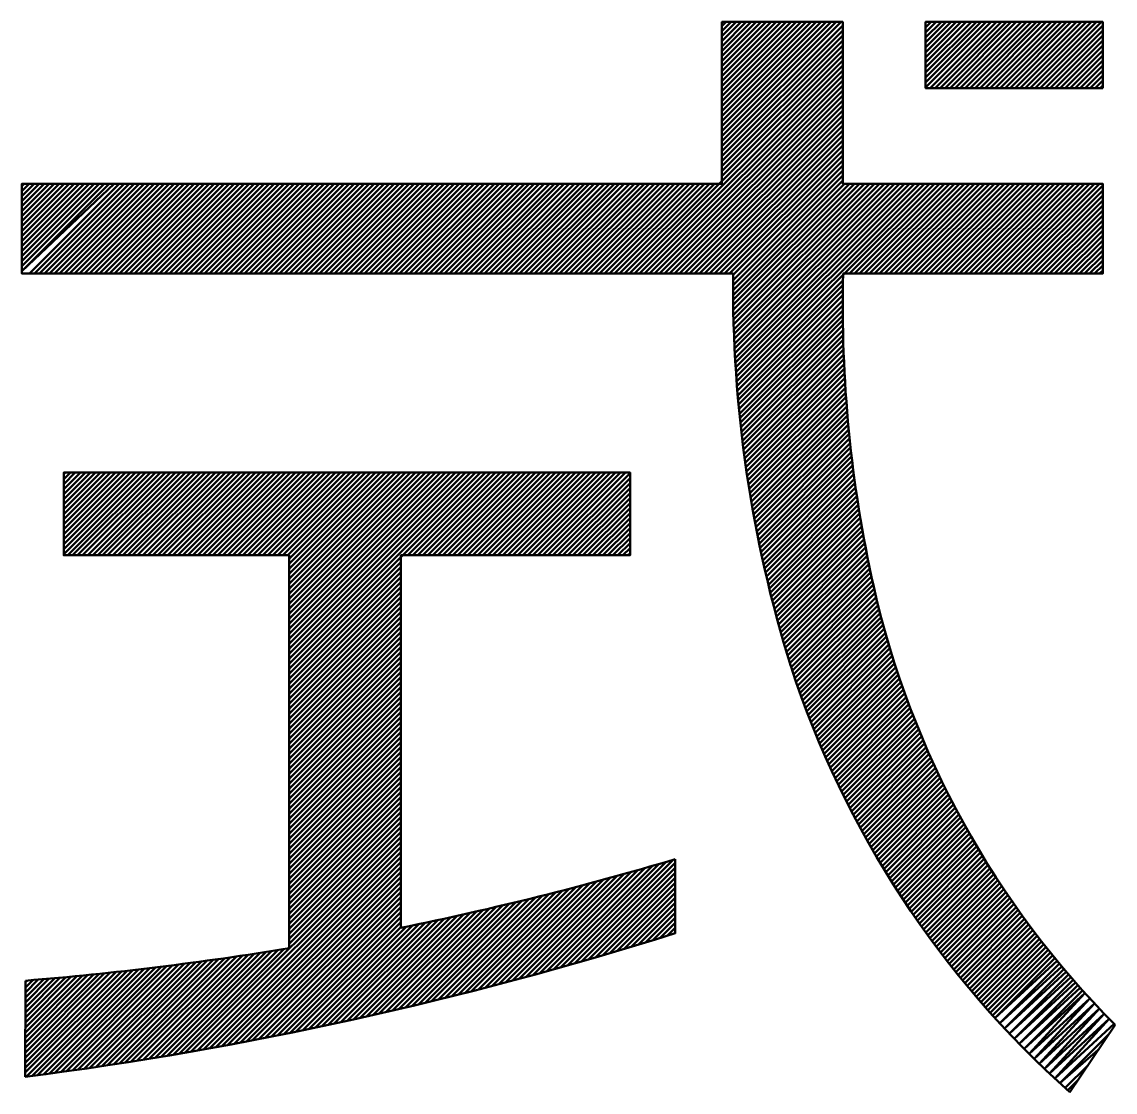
# Model space of a CAD drawing. Units: millimetres at full size, sheet at 1:50. Extents: x -14288 to 14412, y -10089 to 9986.
# Drawn here: x 449.9 to 727.2, y -9150.4 to -8878.9 of the extents above; entities that cross this region are included whole.
import ezdxf

# ---------------------------------------------------------------- set-up
doc = ezdxf.new("R2010")
doc.units = ezdxf.units.MM
doc.header["$LTSCALE"] = 50
doc.layers.add('2-8_図枠', color=251, linetype='Continuous', lineweight=50)

msp = doc.modelspace()

# ---------------------------------------------------------------- linework, layer by layer
at = {"layer": '2-8_図枠'}
for p, q in [((627.41, -8879.98), (628.54, -8878.85)), ((627.41, -8881.25), (629.8, -8878.85)), ((627.41, -8882.52), (631.07, -8878.85)), ((627.41, -8883.79), (632.34, -8878.85)), ((627.41, -8885.06), (633.61, -8878.85)), ((627.41, -8886.32), (634.88, -8878.85)), ((627.41, -8887.59), (636.15, -8878.85)), ((627.41, -8888.86), (637.42, -8878.85)), ((627.41, -8890.13), (638.68, -8878.85)), ((627.41, -8891.4), (639.95, -8878.85)), ((627.41, -8892.67), (641.22, -8878.85)), ((627.41, -8893.93), (642.49, -8878.85)), ((627.41, -8895.2), (643.76, -8878.85)), ((627.41, -8896.47), (645.03, -8878.85)), ((627.41, -8897.74), (646.29, -8878.85)), ((627.41, -8899.01), (647.56, -8878.85)), ((627.41, -8900.28), (648.83, -8878.85)), ((627.41, -8901.54), (650.1, -8878.85)), ((627.41, -8902.81), (651.37, -8878.85)), ((627.41, -8904.08), (652.64, -8878.85)), ((627.41, -8905.35), (653.9, -8878.85)), ((627.41, -8906.62), (655.17, -8878.85)), ((627.41, -8907.89), (656.44, -8878.85)), ((627.41, -8909.16), (657.71, -8878.85)), ((627.41, -8910.42), (658.06, -8879.77)), ((627.41, -8911.69), (658.06, -8881.04)), ((679.09, -8880.3), (680.54, -8878.85)), ((679.09, -8881.57), (681.81, -8878.85)), ((679.09, -8882.84), (683.08, -8878.85)), ((679.09, -8884.11), (684.34, -8878.85)), ((679.09, -8885.37), (685.61, -8878.85)), ((679.09, -8886.64), (686.88, -8878.85)), ((679.09, -8887.91), (688.15, -8878.85)), ((679.09, -8889.18), (689.42, -8878.85)), ((679.09, -8890.45), (690.69, -8878.85)), ((679.09, -8891.72), (691.96, -8878.85)), ((679.09, -8892.98), (693.22, -8878.85)), ((679.09, -8894.25), (694.49, -8878.85)), ((679.09, -8895.52), (695.76, -8878.85)), ((680.24, -8895.64), (697.03, -8878.85)), ((681.51, -8895.64), (698.3, -8878.85)), ((682.77, -8895.64), (699.57, -8878.85)), ((684.04, -8895.64), (700.83, -8878.85)), ((685.31, -8895.64), (702.1, -8878.85)), ((686.58, -8895.64), (703.37, -8878.85)), ((687.85, -8895.64), (704.64, -8878.85)), ((689.12, -8895.64), (705.91, -8878.85)), ((690.38, -8895.64), (707.18, -8878.85)), ((691.65, -8895.64), (708.44, -8878.85)), ((692.92, -8895.64), (709.71, -8878.85)), ((694.19, -8895.64), (710.98, -8878.85)), ((695.46, -8895.64), (712.25, -8878.85)), ((696.73, -8895.64), (713.52, -8878.85)), ((697.99, -8895.64), (714.79, -8878.85)), ((699.26, -8895.64), (716.05, -8878.85)), ((700.53, -8895.64), (717.32, -8878.85)), ((701.8, -8895.64), (718.59, -8878.85)), ((703.07, -8895.64), (719.86, -8878.85)), ((704.34, -8895.64), (721.13, -8878.85)), ((705.6, -8895.64), (722.4, -8878.85)), ((706.87, -8895.64), (723.66, -8878.85)), ((708.14, -8895.64), (724.04, -8879.75)), ((709.41, -8895.64), (724.04, -8881.02)), ((627.41, -8912.96), (658.06, -8882.31)), ((627.41, -8914.23), (658.06, -8883.58)), ((710.68, -8895.64), (724.04, -8882.29)), ((711.95, -8895.64), (724.04, -8883.55)), ((627.41, -8915.5), (658.06, -8884.85)), ((627.41, -8916.77), (658.06, -8886.12)), ((713.21, -8895.64), (724.04, -8884.82)), ((714.48, -8895.64), (724.04, -8886.09)), ((627.41, -8918.03), (658.06, -8887.38)), ((715.75, -8895.64), (724.04, -8887.36)), ((717.02, -8895.64), (724.04, -8888.63)), ((605.27, -8942.71), (658.06, -8889.92)), ((606.53, -8942.71), (658.06, -8891.19)), ((718.29, -8895.64), (724.04, -8889.9)), ((719.56, -8895.64), (724.04, -8891.16)), ((607.8, -8942.71), (658.06, -8892.46)), ((609.07, -8942.71), (658.06, -8893.73)), ((610.34, -8942.71), (658.06, -8894.99)), ((720.82, -8895.64), (724.04, -8892.43)), ((722.09, -8895.64), (724.04, -8893.7)), ((723.36, -8895.64), (724.04, -8894.97)), ((611.61, -8942.71), (658.06, -8896.26)), ((612.88, -8942.71), (658.06, -8897.53)), ((614.14, -8942.71), (658.06, -8898.8)), ((615.41, -8942.71), (658.06, -8900.07)), ((616.68, -8942.71), (658.06, -8901.34)), ((617.95, -8942.71), (658.06, -8902.6)), ((619.22, -8942.71), (658.06, -8903.87)), ((620.49, -8942.71), (658.06, -8905.14)), ((621.76, -8942.71), (658.06, -8906.41)), ((623.02, -8942.71), (658.06, -8907.68)), ((624.29, -8942.71), (658.06, -8908.95)), ((625.56, -8942.71), (658.06, -8910.21)), ((626.83, -8942.71), (658.06, -8911.48)), ((628.1, -8942.71), (658.06, -8912.75)), ((629.37, -8942.71), (658.06, -8914.02)), ((630.26, -8944.35), (658.06, -8916.56)), ((630.27, -8943.07), (658.06, -8915.29)), ((449.88, -8920.53), (450.48, -8919.93)), ((449.88, -8921.8), (451.75, -8919.93)), ((449.88, -8923.06), (453.01, -8919.93)), ((449.88, -8924.33), (454.28, -8919.93)), ((449.88, -8925.6), (455.55, -8919.93)), ((449.88, -8926.87), (456.82, -8919.93)), ((449.88, -8928.14), (458.09, -8919.93)), ((449.88, -8929.41), (459.36, -8919.93)), ((449.88, -8930.67), (460.63, -8919.93)), ((449.88, -8931.94), (461.89, -8919.93)), ((449.88, -8933.21), (463.16, -8919.93)), ((449.88, -8934.48), (464.43, -8919.93)), ((449.88, -8935.75), (465.7, -8919.93)), ((449.88, -8937.02), (466.97, -8919.93)), ((449.88, -8938.29), (468.24, -8919.93)), ((449.88, -8939.55), (469.5, -8919.93)), ((449.88, -8940.82), (470.77, -8919.93)), ((451.79, -8942.71), (474.58, -8919.93)), ((453.06, -8942.71), (475.85, -8919.93)), ((454.33, -8942.71), (477.11, -8919.93)), ((455.6, -8942.71), (478.38, -8919.93)), ((456.87, -8942.71), (479.65, -8919.93)), ((458.13, -8942.71), (480.92, -8919.93)), ((459.4, -8942.71), (482.19, -8919.93)), ((460.67, -8942.71), (483.46, -8919.93)), ((461.94, -8942.71), (484.72, -8919.93)), ((463.21, -8942.71), (485.99, -8919.93)), ((464.48, -8942.71), (487.26, -8919.93)), ((465.75, -8942.71), (488.53, -8919.93)), ((467.01, -8942.71), (489.8, -8919.93)), ((468.28, -8942.71), (491.07, -8919.93)), ((469.55, -8942.71), (492.33, -8919.93)), ((470.82, -8942.71), (493.6, -8919.93)), ((472.09, -8942.71), (494.87, -8919.93)), ((473.36, -8942.71), (496.14, -8919.93)), ((474.62, -8942.71), (497.41, -8919.93)), ((475.89, -8942.71), (498.68, -8919.93)), ((477.16, -8942.71), (499.94, -8919.93)), ((478.43, -8942.71), (501.21, -8919.93)), ((479.7, -8942.71), (502.48, -8919.93)), ((480.97, -8942.71), (503.75, -8919.93)), ((482.23, -8942.71), (505.02, -8919.93)), ((483.5, -8942.71), (506.29, -8919.93)), ((484.77, -8942.71), (507.55, -8919.93)), ((486.04, -8942.71), (508.82, -8919.93)), ((487.31, -8942.71), (510.09, -8919.93)), ((488.58, -8942.71), (511.36, -8919.93)), ((489.84, -8942.71), (512.63, -8919.93)), ((491.11, -8942.71), (513.9, -8919.93)), ((492.38, -8942.71), (515.17, -8919.93)), ((493.65, -8942.71), (516.43, -8919.93)), ((494.92, -8942.71), (517.7, -8919.93)), ((496.19, -8942.71), (518.97, -8919.93)), ((497.45, -8942.71), (520.24, -8919.93)), ((498.72, -8942.71), (521.51, -8919.93)), ((499.99, -8942.71), (522.78, -8919.93)), ((501.26, -8942.71), (524.04, -8919.93)), ((502.53, -8942.71), (525.31, -8919.93)), ((503.8, -8942.71), (526.58, -8919.93)), ((505.06, -8942.71), (527.85, -8919.93)), ((506.33, -8942.71), (529.12, -8919.93)), ((507.6, -8942.71), (530.39, -8919.93)), ((508.87, -8942.71), (531.65, -8919.93)), ((510.14, -8942.71), (532.92, -8919.93)), ((511.41, -8942.71), (534.19, -8919.93)), ((512.67, -8942.71), (535.46, -8919.93)), ((513.94, -8942.71), (536.73, -8919.93)), ((515.21, -8942.71), (538, -8919.93)), ((516.48, -8942.71), (539.26, -8919.93)), ((517.75, -8942.71), (540.53, -8919.93)), ((519.02, -8942.71), (541.8, -8919.93)), ((520.29, -8942.71), (543.07, -8919.93)), ((521.55, -8942.71), (544.34, -8919.93)), ((522.82, -8942.71), (545.61, -8919.93)), ((524.09, -8942.71), (546.87, -8919.93)), ((525.36, -8942.71), (548.14, -8919.93)), ((526.63, -8942.71), (549.41, -8919.93)), ((527.9, -8942.71), (550.68, -8919.93)), ((529.16, -8942.71), (551.95, -8919.93)), ((530.43, -8942.71), (553.22, -8919.93)), ((531.7, -8942.71), (554.48, -8919.93)), ((532.97, -8942.71), (555.75, -8919.93)), ((534.24, -8942.71), (557.02, -8919.93)), ((535.51, -8942.71), (558.29, -8919.93)), ((536.77, -8942.71), (559.56, -8919.93)), ((538.04, -8942.71), (560.83, -8919.93)), ((539.31, -8942.71), (562.1, -8919.93)), ((540.58, -8942.71), (563.36, -8919.93)), ((541.85, -8942.71), (564.63, -8919.93)), ((543.12, -8942.71), (565.9, -8919.93)), ((544.38, -8942.71), (567.17, -8919.93)), ((545.65, -8942.71), (568.44, -8919.93)), ((546.92, -8942.71), (569.71, -8919.93)), ((548.19, -8942.71), (570.97, -8919.93)), ((549.46, -8942.71), (572.24, -8919.93)), ((550.73, -8942.71), (573.51, -8919.93)), ((551.99, -8942.71), (574.78, -8919.93)), ((553.26, -8942.71), (576.05, -8919.93)), ((554.53, -8942.71), (577.32, -8919.93)), ((555.8, -8942.71), (578.58, -8919.93)), ((557.07, -8942.71), (579.85, -8919.93)), ((558.34, -8942.71), (581.12, -8919.93)), ((559.6, -8942.71), (582.39, -8919.93)), ((560.87, -8942.71), (583.66, -8919.93)), ((562.14, -8942.71), (584.93, -8919.93)), ((563.41, -8942.71), (586.19, -8919.93)), ((564.68, -8942.71), (587.46, -8919.93)), ((565.95, -8942.71), (588.73, -8919.93)), ((567.21, -8942.71), (590, -8919.93)), ((568.48, -8942.71), (591.27, -8919.93)), ((569.75, -8942.71), (592.54, -8919.93)), ((571.02, -8942.71), (593.8, -8919.93)), ((572.29, -8942.71), (595.07, -8919.93)), ((573.56, -8942.71), (596.34, -8919.93)), ((574.83, -8942.71), (597.61, -8919.93)), ((576.09, -8942.71), (598.88, -8919.93)), ((577.36, -8942.71), (600.15, -8919.93)), ((578.63, -8942.71), (601.41, -8919.93)), ((579.9, -8942.71), (602.68, -8919.93)), ((581.17, -8942.71), (603.95, -8919.93)), ((582.44, -8942.71), (605.22, -8919.93)), ((583.7, -8942.71), (606.49, -8919.93)), ((584.97, -8942.71), (607.76, -8919.93)), ((586.24, -8942.71), (609.02, -8919.93)), ((587.51, -8942.71), (610.29, -8919.93)), ((588.78, -8942.71), (611.56, -8919.93)), ((590.05, -8942.71), (612.83, -8919.93)), ((591.31, -8942.71), (614.1, -8919.93)), ((592.58, -8942.71), (615.37, -8919.93)), ((593.85, -8942.71), (616.64, -8919.93)), ((595.12, -8942.71), (617.9, -8919.93)), ((596.39, -8942.71), (619.17, -8919.93)), ((597.66, -8942.71), (620.44, -8919.93)), ((598.92, -8942.71), (621.71, -8919.93)), ((600.19, -8942.71), (622.98, -8919.93)), ((601.46, -8942.71), (624.25, -8919.93)), ((602.73, -8942.71), (625.51, -8919.93)), ((630.26, -8945.62), (658.06, -8917.83)), ((630.26, -8946.89), (658.06, -8919.09)), ((630.27, -8948.15), (658.49, -8919.93)), ((630.28, -8949.41), (659.76, -8919.93)), ((630.29, -8950.66), (661.03, -8919.93)), ((630.31, -8951.91), (662.3, -8919.93)), ((630.34, -8953.15), (663.56, -8919.93)), ((630.37, -8954.39), (664.83, -8919.93)), ((630.4, -8955.63), (666.1, -8919.93)), ((630.44, -8956.86), (667.37, -8919.93)), ((630.48, -8958.08), (668.64, -8919.93)), ((630.53, -8959.3), (669.91, -8919.93)), ((630.58, -8960.52), (671.18, -8919.93)), ((630.64, -8961.73), (672.44, -8919.93)), ((630.7, -8962.94), (673.71, -8919.93)), ((630.77, -8964.14), (674.98, -8919.93)), ((630.83, -8965.34), (676.25, -8919.93)), ((630.91, -8966.53), (677.52, -8919.93)), ((630.99, -8967.73), (678.79, -8919.93)), ((631.07, -8968.91), (680.05, -8919.93)), ((659.81, -8942.71), (682.59, -8919.93)), ((661.07, -8942.71), (683.86, -8919.93)), ((662.34, -8942.71), (685.13, -8919.93)), ((663.61, -8942.71), (686.4, -8919.93)), ((664.88, -8942.71), (687.66, -8919.93)), ((666.15, -8942.71), (688.93, -8919.93)), ((667.42, -8942.71), (690.2, -8919.93)), ((668.68, -8942.71), (691.47, -8919.93)), ((669.95, -8942.71), (692.74, -8919.93)), ((671.22, -8942.71), (694.01, -8919.93)), ((672.49, -8942.71), (695.27, -8919.93)), ((673.76, -8942.71), (696.54, -8919.93)), ((675.03, -8942.71), (697.81, -8919.93)), ((676.3, -8942.71), (699.08, -8919.93)), ((677.56, -8942.71), (700.35, -8919.93)), ((678.83, -8942.71), (701.62, -8919.93)), ((680.1, -8942.71), (702.88, -8919.93)), ((681.37, -8942.71), (704.15, -8919.93)), ((682.64, -8942.71), (705.42, -8919.93)), ((683.91, -8942.71), (706.69, -8919.93)), ((685.17, -8942.71), (707.96, -8919.93)), ((686.44, -8942.71), (709.23, -8919.93)), ((687.71, -8942.71), (710.49, -8919.93)), ((688.98, -8942.71), (711.76, -8919.93)), ((690.25, -8942.71), (713.03, -8919.93)), ((691.52, -8942.71), (714.3, -8919.93)), ((692.78, -8942.71), (715.57, -8919.93)), ((694.05, -8942.71), (716.84, -8919.93)), ((695.32, -8942.71), (718.1, -8919.93)), ((696.59, -8942.71), (719.37, -8919.93)), ((697.86, -8942.71), (720.64, -8919.93)), ((699.13, -8942.71), (721.91, -8919.93)), ((700.39, -8942.71), (723.18, -8919.93)), ((701.66, -8942.71), (724.04, -8920.34)), ((702.93, -8942.71), (724.04, -8921.61)), ((704.2, -8942.71), (724.04, -8922.87)), ((705.47, -8942.71), (724.04, -8924.14)), ((706.74, -8942.71), (724.04, -8925.41)), ((708, -8942.71), (724.04, -8926.68)), ((709.27, -8942.71), (724.04, -8927.95)), ((710.54, -8942.71), (724.04, -8929.22)), ((711.81, -8942.71), (724.04, -8930.48)), ((713.08, -8942.71), (724.04, -8931.75)), ((714.35, -8942.71), (724.04, -8933.02)), ((715.61, -8942.71), (724.04, -8934.29)), ((716.88, -8942.71), (724.04, -8935.56)), ((718.15, -8942.71), (724.04, -8936.83)), ((719.42, -8942.71), (724.04, -8938.09)), ((720.69, -8942.71), (724.04, -8939.36)), ((721.96, -8942.71), (724.04, -8940.63)), ((723.22, -8942.71), (724.04, -8941.9)), ((631.24, -8971.27), (658.14, -8944.37)), ((631.34, -8972.45), (658.12, -8945.66)), ((631.44, -8973.62), (658.1, -8946.95)), ((631.54, -8974.78), (658.09, -8948.23)), ((631.64, -8975.95), (658.08, -8949.51)), ((631.75, -8977.11), (658.08, -8950.78)), ((631.87, -8978.26), (658.08, -8952.04)), ((631.98, -8979.41), (658.09, -8953.31)), ((632.1, -8980.56), (658.1, -8954.56)), ((632.23, -8981.7), (658.12, -8955.81)), ((632.36, -8982.84), (658.14, -8957.06)), ((632.49, -8983.98), (658.17, -8958.3)), ((632.62, -8985.11), (658.2, -8959.54)), ((632.76, -8986.24), (658.23, -8960.77)), ((632.91, -8987.37), (658.27, -8962)), ((633.05, -8988.49), (658.31, -8963.23)), ((633.2, -8989.61), (658.36, -8964.45)), ((633.36, -8990.72), (658.42, -8965.66)), ((633.51, -8991.84), (658.47, -8966.88)), ((633.67, -8992.94), (658.53, -8968.08)), ((633.84, -8994.05), (658.6, -8969.29)), ((634, -8995.15), (658.67, -8970.48)), ((634.17, -8996.25), (658.74, -8971.68)), ((634.35, -8997.34), (658.82, -8972.87)), ((634.52, -8998.43), (658.9, -8974.06)), ((634.7, -8999.52), (658.99, -8975.24)), ((634.89, -9000.61), (659.08, -8976.42)), ((635.07, -9001.69), (659.17, -8977.59)), ((635.26, -9002.77), (659.27, -8978.76)), ((635.46, -9003.84), (659.37, -8979.93)), ((635.65, -9004.91), (659.48, -8981.09)), ((635.85, -9005.98), (659.59, -8982.25)), ((636.06, -9007.05), (659.7, -8983.41)), ((636.26, -9008.11), (659.82, -8984.56)), ((636.47, -9009.17), (659.94, -8985.7)), ((636.68, -9010.23), (660.06, -8986.85)), ((636.9, -9011.28), (660.19, -8987.99)), ((637.11, -9012.33), (660.32, -8989.13)), ((637.34, -9013.38), (660.46, -8990.26)), ((637.56, -9014.42), (660.59, -8991.39)), ((460.49, -8993.63), (460.91, -8993.21)), ((460.49, -8994.9), (462.18, -8993.21)), ((460.49, -8996.17), (463.44, -8993.21)), ((460.49, -8997.43), (464.71, -8993.21)), ((460.49, -8998.7), (465.98, -8993.21)), ((460.49, -8999.97), (467.25, -8993.21)), ((460.49, -9001.24), (468.52, -8993.21)), ((460.49, -9002.51), (469.79, -8993.21)), ((460.49, -9003.78), (471.05, -8993.21)), ((460.49, -9005.04), (472.32, -8993.21)), ((460.49, -9006.31), (473.59, -8993.21)), ((460.49, -9007.58), (474.86, -8993.21)), ((460.49, -9008.85), (476.13, -8993.21)), ((460.49, -9010.12), (477.4, -8993.21)), ((460.49, -9011.39), (478.66, -8993.21)), ((460.49, -9012.65), (479.93, -8993.21)), ((460.49, -9013.92), (481.2, -8993.21)), ((461.5, -9014.18), (482.47, -8993.21)), ((462.76, -9014.18), (483.74, -8993.21)), ((464.03, -9014.18), (485.01, -8993.21)), ((465.3, -9014.18), (486.27, -8993.21)), ((466.57, -9014.18), (487.54, -8993.21)), ((467.84, -9014.18), (488.81, -8993.21)), ((469.11, -9014.18), (490.08, -8993.21)), ((470.37, -9014.18), (491.35, -8993.21)), ((471.64, -9014.18), (492.62, -8993.21)), ((472.91, -9014.18), (493.88, -8993.21)), ((474.18, -9014.18), (495.15, -8993.21)), ((475.45, -9014.18), (496.42, -8993.21)), ((476.72, -9014.18), (497.69, -8993.21)), ((477.98, -9014.18), (498.96, -8993.21)), ((479.25, -9014.18), (500.23, -8993.21)), ((480.52, -9014.18), (501.49, -8993.21)), ((481.79, -9014.18), (502.76, -8993.21)), ((483.06, -9014.18), (504.03, -8993.21)), ((484.33, -9014.18), (505.3, -8993.21)), ((485.59, -9014.18), (506.57, -8993.21)), ((486.86, -9014.18), (507.84, -8993.21)), ((488.13, -9014.18), (509.1, -8993.21)), ((489.4, -9014.18), (510.37, -8993.21)), ((490.67, -9014.18), (511.64, -8993.21)), ((491.94, -9014.18), (512.91, -8993.21)), ((493.2, -9014.18), (514.18, -8993.21)), ((494.47, -9014.18), (515.45, -8993.21)), ((495.74, -9014.18), (516.72, -8993.21)), ((497.01, -9014.18), (517.98, -8993.21)), ((498.28, -9014.18), (519.25, -8993.21)), ((499.55, -9014.18), (520.52, -8993.21)), ((500.81, -9014.18), (521.79, -8993.21)), ((502.08, -9014.18), (523.06, -8993.21)), ((503.35, -9014.18), (524.33, -8993.21)), ((504.62, -9014.18), (525.59, -8993.21)), ((505.89, -9014.18), (526.86, -8993.21)), ((507.16, -9014.18), (528.13, -8993.21)), ((508.42, -9014.18), (529.4, -8993.21)), ((509.69, -9014.18), (530.67, -8993.21)), ((510.96, -9014.18), (531.94, -8993.21)), ((512.23, -9014.18), (533.2, -8993.21)), ((513.5, -9014.18), (534.47, -8993.21)), ((514.77, -9014.18), (535.74, -8993.21)), ((516.04, -9014.18), (537.01, -8993.21)), ((517.3, -9014.18), (538.28, -8993.21)), ((517.67, -9015.09), (539.55, -8993.21)), ((517.67, -9016.36), (540.81, -8993.21)), ((517.67, -9017.63), (542.08, -8993.21)), ((517.67, -9018.89), (543.35, -8993.21)), ((517.67, -9020.16), (544.62, -8993.21)), ((517.67, -9021.43), (545.89, -8993.21)), ((517.67, -9022.7), (547.16, -8993.21)), ((517.67, -9023.97), (548.42, -8993.21)), ((517.67, -9025.24), (549.69, -8993.21)), ((517.67, -9026.5), (550.96, -8993.21)), ((517.67, -9027.77), (552.23, -8993.21)), ((517.67, -9029.04), (553.5, -8993.21)), ((517.67, -9030.31), (554.77, -8993.21)), ((517.67, -9031.58), (556.03, -8993.21)), ((517.67, -9032.85), (557.3, -8993.21)), ((517.67, -9034.11), (558.57, -8993.21)), ((517.67, -9035.38), (559.84, -8993.21)), ((517.67, -9036.65), (561.11, -8993.21)), ((517.67, -9037.92), (562.38, -8993.21)), ((517.67, -9039.19), (563.64, -8993.21)), ((517.67, -9040.46), (564.91, -8993.21)), ((517.67, -9041.72), (566.18, -8993.21)), ((547.74, -9014.18), (568.72, -8993.21)), ((549.01, -9014.18), (569.99, -8993.21)), ((550.28, -9014.18), (571.26, -8993.21)), ((551.55, -9014.18), (572.52, -8993.21)), ((552.82, -9014.18), (573.79, -8993.21)), ((554.09, -9014.18), (575.06, -8993.21)), ((555.35, -9014.18), (576.33, -8993.21)), ((556.62, -9014.18), (577.6, -8993.21)), ((557.89, -9014.18), (578.87, -8993.21)), ((559.16, -9014.18), (580.13, -8993.21)), ((560.43, -9014.18), (581.4, -8993.21)), ((561.7, -9014.18), (582.67, -8993.21)), ((562.96, -9014.18), (583.94, -8993.21)), ((564.23, -9014.18), (585.21, -8993.21)), ((565.5, -9014.18), (586.48, -8993.21)), ((566.77, -9014.18), (587.74, -8993.21)), ((568.04, -9014.18), (589.01, -8993.21)), ((569.31, -9014.18), (590.28, -8993.21)), ((570.58, -9014.18), (591.55, -8993.21)), ((571.84, -9014.18), (592.82, -8993.21)), ((573.11, -9014.18), (594.09, -8993.21)), ((574.38, -9014.18), (595.35, -8993.21)), ((575.65, -9014.18), (596.62, -8993.21)), ((576.92, -9014.18), (597.89, -8993.21)), ((578.19, -9014.18), (599.16, -8993.21)), ((579.45, -9014.18), (600.43, -8993.21)), ((580.72, -9014.18), (601.7, -8993.21)), ((581.99, -9014.18), (602.96, -8993.21)), ((583.26, -9014.18), (604.12, -8993.32)), ((584.53, -9014.18), (604.12, -8994.59)), ((637.79, -9015.47), (660.74, -8992.52)), ((638.02, -9016.5), (660.88, -8993.64)), ((638.25, -9017.54), (661.03, -8994.76)), ((585.8, -9014.18), (604.12, -8995.86)), ((587.06, -9014.18), (604.12, -8997.13)), ((638.48, -9018.57), (661.18, -8995.87)), ((638.72, -9019.6), (661.34, -8996.99)), ((588.33, -9014.18), (604.12, -8998.39)), ((589.6, -9014.18), (604.12, -8999.66)), ((638.96, -9020.63), (661.5, -8998.1)), ((639.21, -9021.65), (661.66, -8999.2)), ((639.45, -9022.68), (661.83, -9000.3)), ((590.87, -9014.18), (604.12, -9000.93)), ((592.14, -9014.18), (604.12, -9002.2)), ((639.7, -9023.69), (662, -9001.4)), ((639.96, -9024.71), (662.17, -9002.5)), ((593.41, -9014.18), (604.12, -9003.47)), ((594.67, -9014.18), (604.12, -9004.74)), ((595.94, -9014.18), (604.12, -9006)), ((640.21, -9025.72), (662.34, -9003.59)), ((640.47, -9026.73), (662.52, -9004.68)), ((640.73, -9027.74), (662.71, -9005.77)), ((597.21, -9014.18), (604.12, -9007.27)), ((598.48, -9014.18), (604.12, -9008.54)), ((641, -9028.75), (662.89, -9006.85)), ((641.26, -9029.75), (663.08, -9007.93)), ((599.75, -9014.18), (604.12, -9009.81)), ((601.02, -9014.18), (604.12, -9011.08)), ((641.53, -9030.75), (663.27, -9009)), ((641.8, -9031.74), (663.47, -9010.08)), ((642.08, -9032.74), (663.67, -9011.15)), ((602.28, -9014.18), (604.12, -9012.35)), ((603.55, -9014.18), (604.12, -9013.61)), ((642.35, -9033.73), (663.87, -9012.22)), ((642.63, -9034.72), (664.07, -9013.28)), ((642.92, -9035.7), (664.28, -9014.34)), ((517.67, -9044.26), (546.01, -9015.92)), ((643.2, -9036.69), (664.49, -9015.4)), ((643.49, -9037.67), (664.7, -9016.45)), ((517.67, -9045.53), (546.01, -9017.19)), ((517.67, -9046.8), (546.01, -9018.46)), ((517.67, -9048.07), (546.01, -9019.73)), ((643.78, -9038.65), (664.92, -9017.51)), ((644.07, -9039.62), (665.14, -9018.56)), ((644.37, -9040.59), (665.36, -9019.6)), ((517.67, -9049.33), (546.01, -9020.99)), ((517.67, -9050.6), (546.01, -9022.26)), ((644.66, -9041.56), (665.58, -9020.64)), ((644.97, -9042.53), (665.81, -9021.69)), ((517.67, -9051.87), (546.01, -9023.53)), ((517.67, -9053.14), (546.01, -9024.8)), ((645.28, -9043.48), (666.05, -9022.72)), ((645.6, -9044.44), (666.28, -9023.75)), ((645.92, -9045.38), (666.53, -9024.78)), ((517.67, -9054.41), (546.01, -9026.07)), ((517.67, -9055.68), (546.01, -9027.34)), ((646.24, -9046.33), (666.77, -9025.8)), ((646.57, -9047.27), (667.02, -9026.82)), ((646.9, -9048.21), (667.28, -9027.83)), ((517.67, -9056.95), (546.01, -9028.61)), ((517.67, -9058.21), (546.01, -9029.87)), ((647.23, -9049.14), (667.53, -9028.84)), ((647.57, -9050.08), (667.79, -9029.85)), ((647.91, -9051.01), (668.06, -9030.85)), ((517.67, -9059.48), (546.01, -9031.14)), ((517.67, -9060.75), (546.01, -9032.41)), ((517.67, -9062.02), (546.01, -9033.68)), ((648.25, -9051.93), (668.33, -9031.85)), ((648.6, -9052.85), (668.6, -9032.85)), ((517.67, -9063.29), (546.01, -9034.95)), ((517.67, -9064.56), (546.01, -9036.22)), ((648.94, -9053.77), (668.88, -9033.84)), ((649.3, -9054.69), (669.16, -9034.82)), ((649.65, -9055.6), (669.45, -9035.81)), ((517.67, -9065.82), (546.01, -9037.48)), ((517.67, -9067.09), (546.01, -9038.75)), ((650.01, -9056.52), (669.73, -9036.79)), ((650.37, -9057.42), (670.03, -9037.77)), ((650.73, -9058.33), (670.32, -9038.74)), ((517.67, -9068.36), (546.01, -9040.02)), ((517.67, -9069.63), (546.01, -9041.29)), ((651.1, -9059.23), (670.62, -9039.71)), ((651.47, -9060.13), (670.92, -9040.67)), ((651.84, -9061.03), (671.23, -9041.63)), ((517.67, -9070.9), (546.01, -9042.56)), ((517.67, -9072.17), (546.01, -9043.83)), ((652.21, -9061.92), (671.54, -9042.59)), ((652.59, -9062.81), (671.85, -9043.55)), ((652.97, -9063.7), (672.17, -9044.5)), ((517.67, -9073.43), (546.01, -9045.09)), ((517.67, -9074.7), (546.01, -9046.36)), ((517.67, -9075.97), (546.01, -9047.63)), ((653.36, -9064.58), (672.49, -9045.45)), ((653.74, -9065.46), (672.82, -9046.39)), ((654.13, -9066.34), (673.14, -9047.33)), ((517.67, -9077.24), (546.01, -9048.9)), ((517.67, -9078.51), (546.01, -9050.17)), ((654.53, -9067.22), (673.47, -9048.27)), ((654.92, -9068.09), (673.81, -9049.2)), ((655.32, -9068.96), (674.14, -9050.14)), ((517.67, -9079.78), (546.01, -9051.44)), ((517.67, -9081.04), (546.01, -9052.7)), ((655.72, -9069.83), (674.49, -9051.06)), ((656.12, -9070.69), (674.83, -9051.99)), ((656.53, -9071.56), (675.18, -9052.91)), ((517.67, -9082.31), (546.01, -9053.97)), ((517.67, -9083.58), (546.01, -9055.24)), ((656.94, -9072.41), (675.53, -9053.83)), ((657.35, -9073.27), (675.88, -9054.74)), ((657.77, -9074.12), (676.24, -9055.65)), ((517.67, -9084.85), (546.01, -9056.51)), ((517.67, -9086.12), (546.01, -9057.78)), ((658.18, -9074.98), (676.6, -9056.56)), ((658.6, -9075.82), (676.96, -9057.46)), ((659.03, -9076.67), (677.33, -9058.37)), ((517.67, -9087.39), (546.01, -9059.05)), ((517.67, -9088.65), (546.01, -9060.31)), ((659.45, -9077.51), (677.7, -9059.26)), ((659.88, -9078.35), (678.07, -9060.16)), ((660.31, -9079.19), (678.45, -9061.05)), ((517.67, -9089.92), (546.01, -9061.58)), ((517.67, -9091.19), (546.01, -9062.85)), ((517.67, -9092.46), (546.01, -9064.12)), ((660.74, -9080.03), (678.83, -9061.94)), ((661.18, -9080.86), (679.21, -9062.83)), ((661.62, -9081.69), (679.6, -9063.71)), ((517.67, -9093.73), (546.01, -9065.39)), ((517.67, -9095), (546.01, -9066.66)), ((662.06, -9082.51), (679.99, -9064.59)), ((662.5, -9083.34), (680.38, -9065.47)), ((662.95, -9084.16), (680.77, -9066.34)), ((517.67, -9096.26), (546.01, -9067.92)), ((517.67, -9097.53), (546.01, -9069.19)), ((663.4, -9084.98), (681.17, -9067.21)), ((663.85, -9085.8), (681.57, -9068.08)), ((664.31, -9086.61), (681.97, -9068.94)), ((664.76, -9087.42), (682.38, -9069.8)), ((517.67, -9098.8), (546.01, -9070.46)), ((517.67, -9100.07), (546.01, -9071.73)), ((665.22, -9088.23), (682.79, -9070.66)), ((665.69, -9089.04), (683.2, -9071.52)), ((666.15, -9089.84), (683.62, -9072.37)), ((517.67, -9101.34), (546.01, -9073)), ((517.67, -9102.61), (546.01, -9074.27)), ((666.62, -9090.64), (684.04, -9073.22)), ((667.09, -9091.44), (684.46, -9074.07)), ((667.56, -9092.23), (684.89, -9074.91)), ((517.67, -9103.87), (546.01, -9075.54)), ((517.67, -9105.14), (546.01, -9076.8)), ((517.67, -9106.41), (546.01, -9078.07)), ((668.04, -9093.03), (685.31, -9075.75)), ((668.51, -9093.82), (685.74, -9076.59)), ((668.99, -9094.61), (686.18, -9077.42)), ((517.67, -9107.68), (546.01, -9079.34)), ((517.67, -9108.95), (546.01, -9080.61)), ((669.48, -9095.39), (686.61, -9078.26)), ((669.96, -9096.18), (687.05, -9079.09)), ((670.45, -9096.96), (687.49, -9079.91)), ((670.94, -9097.74), (687.94, -9080.74)), ((517.67, -9110.22), (546.01, -9081.88)), ((517.67, -9111.49), (546.01, -9083.15)), ((671.43, -9098.51), (688.39, -9081.56)), ((671.93, -9099.28), (688.84, -9082.37)), ((672.42, -9100.06), (689.29, -9083.19)), ((491.32, -9140.37), (546.01, -9085.68)), ((517.67, -9112.75), (546.01, -9084.41)), ((672.92, -9100.82), (689.74, -9084)), ((673.43, -9101.59), (690.2, -9084.81)), ((673.93, -9102.35), (690.66, -9085.62)), ((674.44, -9103.11), (691.13, -9086.42)), ((492.86, -9140.1), (546.01, -9086.95)), ((494.4, -9139.83), (546.01, -9088.22)), ((674.95, -9103.87), (691.6, -9087.22)), ((675.46, -9104.63), (692.07, -9088.02)), ((675.97, -9105.38), (692.54, -9088.82)), ((495.94, -9139.55), (546.01, -9089.49)), ((497.49, -9139.28), (546.01, -9090.76)), ((586.49, -9118.77), (613.29, -9091.97)), ((588.26, -9118.27), (615.09, -9091.43)), ((615.61, -9091.28), (615.61, -9110.13)), ((676.49, -9106.13), (693.01, -9089.61)), ((677.01, -9106.88), (693.49, -9090.4)), ((677.53, -9107.63), (693.97, -9091.19)), ((678.06, -9108.37), (694.46, -9091.98)), ((499.04, -9139), (546.01, -9092.02)), ((500.59, -9138.71), (546.01, -9093.29)), ((502.14, -9138.42), (546.01, -9094.56)), ((577.72, -9121.19), (604.37, -9094.55)), ((579.47, -9120.71), (606.14, -9094.04)), ((581.22, -9120.23), (607.92, -9093.53)), ((582.97, -9119.75), (609.7, -9093.02)), ((584.73, -9119.26), (611.49, -9092.49)), ((590.03, -9117.76), (615.61, -9092.18)), ((591.81, -9117.25), (615.61, -9093.45)), ((593.59, -9116.74), (615.61, -9094.72)), ((678.58, -9109.12), (694.94, -9092.76)), ((679.11, -9109.86), (695.43, -9093.54)), ((679.64, -9110.59), (695.92, -9094.31)), ((503.7, -9138.13), (546.01, -9095.83)), ((505.27, -9137.84), (546.01, -9097.1)), ((567.37, -9123.94), (593.86, -9097.44)), ((569.08, -9123.49), (595.6, -9096.97)), ((570.8, -9123.04), (597.34, -9096.5)), ((572.52, -9122.58), (599.09, -9096.02)), ((574.25, -9122.12), (600.84, -9095.53)), ((575.99, -9121.66), (602.6, -9095.04)), ((595.38, -9116.22), (615.61, -9095.99)), ((597.17, -9115.69), (615.61, -9097.26)), ((680.18, -9111.33), (696.42, -9095.09)), ((680.71, -9112.06), (696.91, -9095.86)), ((681.25, -9112.79), (697.41, -9096.63)), ((681.79, -9113.52), (697.91, -9097.4)), ((506.83, -9137.54), (546.01, -9098.37)), ((508.4, -9137.24), (546.01, -9099.63)), ((557.17, -9126.52), (583.57, -9100.13)), ((558.86, -9126.1), (585.27, -9099.69)), ((560.55, -9125.67), (586.98, -9099.25)), ((562.25, -9125.25), (588.69, -9098.81)), ((563.95, -9124.81), (590.41, -9098.36)), ((565.66, -9124.38), (592.13, -9097.9)), ((598.97, -9115.16), (615.61, -9098.53)), ((600.78, -9114.62), (615.61, -9099.79)), ((682.34, -9114.24), (698.42, -9098.16)), ((682.88, -9114.96), (698.93, -9098.92)), ((683.43, -9115.68), (699.44, -9099.68)), ((509.97, -9136.94), (546.01, -9100.9)), ((511.55, -9136.63), (546.01, -9102.17)), ((545.48, -9129.33), (571.8, -9103.02)), ((547.14, -9128.94), (573.46, -9102.62)), ((548.8, -9128.55), (575.13, -9102.22)), ((550.47, -9128.15), (576.81, -9101.81)), ((552.14, -9127.75), (578.49, -9101.4)), ((553.81, -9127.34), (580.18, -9100.98)), ((555.49, -9126.93), (581.87, -9100.55)), ((602.59, -9114.08), (615.61, -9101.06)), ((604.41, -9113.53), (615.61, -9102.33)), ((683.98, -9116.4), (699.95, -9100.43)), ((684.53, -9117.12), (700.46, -9101.19)), ((685.09, -9117.83), (700.98, -9101.94)), ((685.65, -9118.54), (701.5, -9102.68)), ((513.13, -9136.32), (546.01, -9103.44)), ((514.71, -9136), (546.01, -9104.71)), ((533.99, -9131.95), (560.27, -9105.66)), ((535.62, -9131.59), (561.9, -9105.3)), ((537.25, -9131.22), (563.54, -9104.93)), ((538.89, -9130.85), (565.18, -9104.56)), ((540.53, -9130.48), (566.83, -9104.18)), ((542.18, -9130.1), (568.48, -9103.8)), ((543.83, -9129.72), (570.14, -9103.41)), ((606.23, -9112.98), (615.61, -9103.6)), ((608.06, -9112.42), (615.61, -9104.87)), ((686.21, -9119.25), (702.03, -9103.43)), ((686.77, -9119.96), (702.55, -9104.17)), ((687.33, -9120.66), (703.08, -9104.91)), ((687.9, -9121.36), (703.61, -9105.65)), ((516.3, -9135.69), (546.01, -9105.98)), ((517.89, -9135.36), (546.01, -9107.24)), ((519.48, -9135.04), (546.01, -9108.51)), ((521.08, -9134.71), (547.37, -9108.41)), ((522.68, -9134.38), (548.97, -9108.09)), ((524.28, -9134.04), (550.57, -9107.75)), ((525.89, -9133.7), (552.18, -9107.42)), ((527.5, -9133.36), (553.79, -9107.07)), ((529.12, -9133.01), (555.4, -9106.73)), ((530.74, -9132.66), (557.02, -9106.38)), ((532.36, -9132.31), (558.64, -9106.02)), ((609.89, -9111.85), (615.61, -9106.14)), ((611.73, -9111.28), (615.61, -9107.4)), ((688.47, -9122.06), (704.15, -9106.38)), ((689.04, -9122.76), (704.68, -9107.12)), ((689.62, -9123.45), (705.22, -9107.85)), ((690.19, -9124.14), (705.76, -9108.57)), ((613.57, -9110.71), (615.61, -9108.67)), ((690.77, -9124.83), (706.31, -9109.3)), ((691.35, -9125.52), (706.85, -9110.02)), ((691.94, -9126.2), (707.4, -9110.74)), ((489.79, -9140.63), (516.33, -9114.09)), ((692.52, -9126.89), (707.95, -9111.46)), ((693.11, -9127.57), (708.51, -9112.17)), ((693.7, -9128.25), (709.06, -9112.88)), ((694.29, -9128.92), (709.62, -9113.59)), ((471.62, -9143.58), (498.38, -9116.82)), ((473.12, -9143.35), (499.86, -9116.61)), ((474.62, -9143.12), (501.34, -9116.4)), ((476.12, -9142.88), (502.82, -9116.18)), ((477.63, -9142.64), (504.31, -9115.96)), ((479.14, -9142.4), (505.8, -9115.74)), ((480.65, -9142.16), (507.3, -9115.52)), ((482.17, -9141.91), (508.79, -9115.29)), ((483.68, -9141.66), (510.29, -9115.05)), ((485.21, -9141.41), (511.8, -9114.82)), ((486.73, -9141.15), (513.3, -9114.58)), ((488.26, -9140.9), (514.81, -9114.34)), ((694.89, -9129.59), (710.18, -9114.3)), ((695.48, -9130.27), (710.75, -9115)), ((696.08, -9130.93), (711.31, -9115.7)), ((450.75, -9145.42), (476.58, -9119.59)), ((450.95, -9146.49), (478.02, -9119.43)), ((452.41, -9146.3), (479.45, -9119.26)), ((453.87, -9146.11), (480.89, -9119.09)), ((455.33, -9145.91), (482.33, -9118.92)), ((456.8, -9145.72), (483.77, -9118.74)), ((458.27, -9145.51), (485.22, -9118.56)), ((459.74, -9145.31), (486.67, -9118.38)), ((461.22, -9145.1), (488.12, -9118.2)), ((462.7, -9144.89), (489.58, -9118.01)), ((464.18, -9144.68), (491.04, -9117.82)), ((465.66, -9144.47), (492.5, -9117.63)), ((467.15, -9144.25), (493.97, -9117.43)), ((468.64, -9144.03), (495.44, -9117.23)), ((470.13, -9143.8), (496.91, -9117.03)), ((450.81, -9122.11), (450.75, -9146.52)), ((450.76, -9144.15), (475.15, -9119.75)), ((450.76, -9142.88), (473.73, -9119.91)), ((450.76, -9141.61), (472.3, -9120.07)), ((450.77, -9140.33), (470.88, -9120.22)), ((450.77, -9139.06), (469.46, -9120.37)), ((450.77, -9137.79), (468.05, -9120.52)), ((450.78, -9136.52), (466.63, -9120.66)), ((450.78, -9135.25), (465.22, -9120.8)), ((450.78, -9133.98), (463.82, -9120.94)), ((450.79, -9132.71), (462.41, -9121.08)), ((450.79, -9131.43), (461.01, -9121.21)), ((450.79, -9130.16), (459.61, -9121.34)), ((450.8, -9128.89), (458.21, -9121.47)), ((450.8, -9127.62), (456.82, -9121.6)), ((450.8, -9126.35), (455.43, -9121.72)), ((450.81, -9125.08), (454.04, -9121.84)), ((450.81, -9123.8), (452.65, -9121.96)), ((450.81, -9122.53), (451.27, -9122.08)), ((715.67, -9150.39), (727.16, -9133.29)), ((714.48, -9149.32), (720.29, -9143.51)), ((715.15, -9149.92), (717.7, -9147.37))]:
    msp.add_line(p, q, dxfattribs=at)
for points in [[(630.28, -8942.71), (449.88, -8942.71), (449.88, -8919.93), (627.41, -8919.93), (627.41, -8878.85), (658.06, -8878.85), (658.06, -8919.93), (724.04, -8919.93), (724.04, -8942.71), (658.18, -8942.71)], [(604, -8942.71), (627.41, -8919.3), (658.06, -8888.65)], [(473.31, -8919.93), (449.88, -8942.09), (472.04, -8919.93)], [(631.15, -8970.09), (658.54, -8942.71), (681.32, -8919.93)], [(546.01, -9108.69), (546.01, -9014.18), (604.12, -9014.18), (604.12, -8993.21), (460.49, -8993.21), (460.49, -9014.18), (517.67, -9014.18), (517.67, -9113.87)], [(517.67, -9042.99), (546.01, -9014.65), (567.45, -8993.21)], [(712.46, -9117.1), (696.69, -9131.6), (711.88, -9116.4)], [(713.61, -9118.48), (697.9, -9132.93), (713.03, -9117.79)], [(714.77, -9119.86), (699.12, -9134.24), (714.19, -9119.17)], [(715.94, -9121.23), (700.35, -9135.55), (715.35, -9120.54)], [(717.12, -9122.58), (701.58, -9136.85), (716.53, -9121.9)], [(718.31, -9123.93), (702.83, -9138.14), (717.72, -9123.25)], [(726.93, -9133.06), (711.83, -9146.9), (725.67, -9131.79), (710.51, -9145.68), (724.42, -9130.5), (709.21, -9144.44), (723.18, -9129.21), (707.92, -9143.2), (721.95, -9127.9), (706.63, -9141.95), (720.73, -9126.59), (705.36, -9140.69), (719.51, -9125.26), (704.09, -9139.42), (718.91, -9124.59)], [(722.89, -9139.65), (713.15, -9148.12), (725.48, -9135.79)]]:
    msp.add_lwpolyline(points, dxfattribs=at)
msp.add_lwpolyline([(724.04, -8895.64), (679.09, -8895.64), (679.09, -8878.85), (724.04, -8878.85)], close=True, dxfattribs=at)
for centre, radius, start, end in [((954.1, -8946.06), 323.84, 179.408, 197.285), ((986.6, -8950.83), 328.52, 178.584, 192.543), ((888.63, -8971.86), 228.32, 192.73, 224.991), ((879.41, -8965.95), 246.63, 198.026, 228.402), ((388.43, -8331.17), 793.33, 281.457, 286.64), ((328.16, -8201.15), 953.29, 277.388, 287.55), ((383.24, -8298.53), 826.35, 274.69, 279.362)]:
    msp.add_arc(centre, radius, start, end, dxfattribs=at)

doc.saveas('drawing.dxf')
